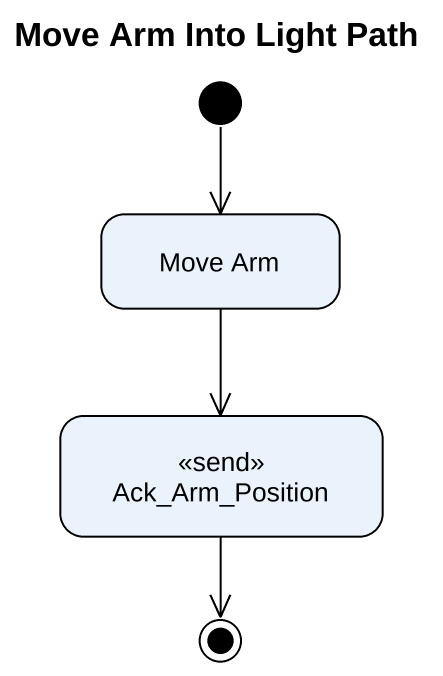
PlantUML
@startuml
title Move Arm Into Light Path
hide empty description
state "Move Arm" as Move_Arm
state Ack_Arm_Position <<send>>
[*] --> Move_Arm
Move_Arm --> Ack_Arm_Position
Ack_Arm_Position --> [*]
@enduml
